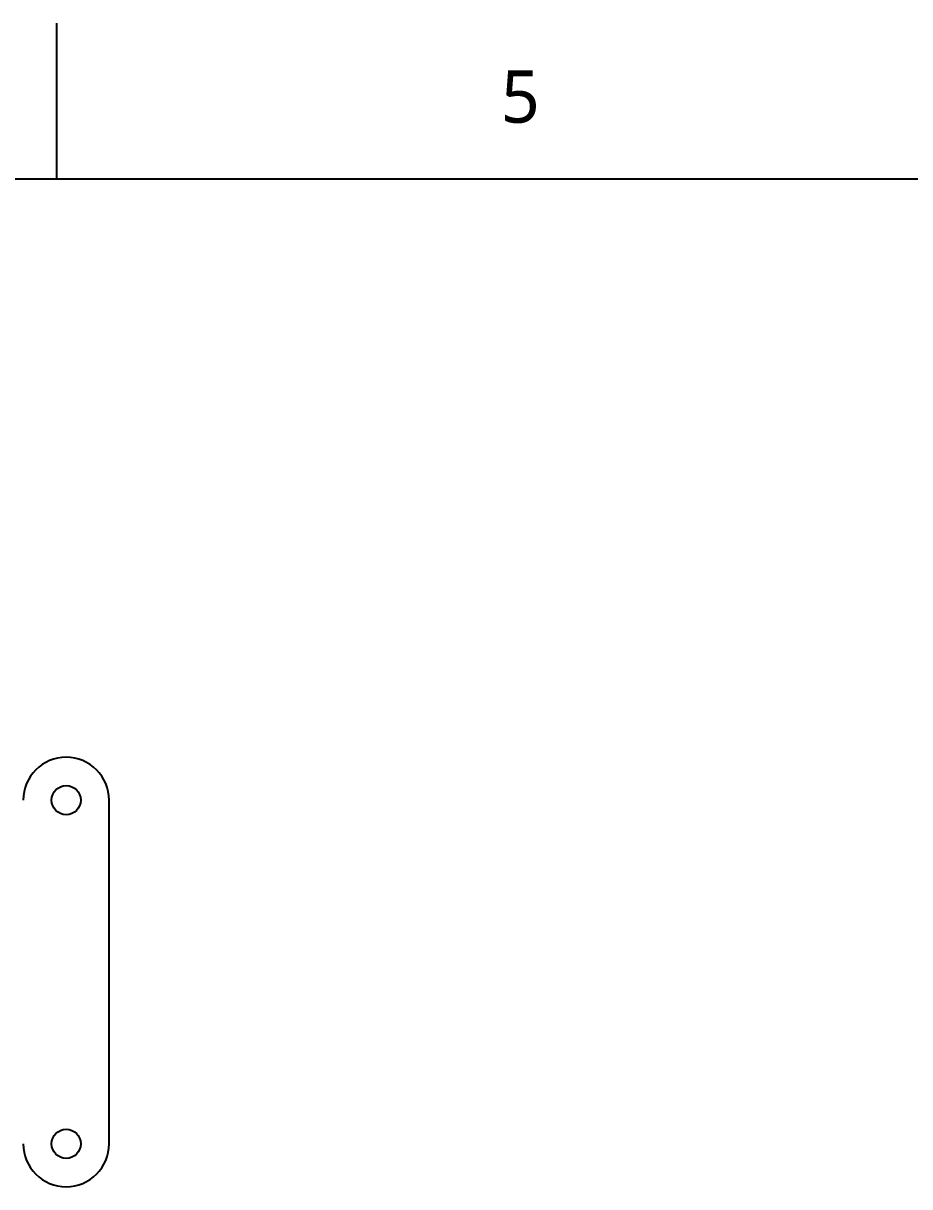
# Model space of a CAD drawing. Extents: x 0.1 to 34, y 0 to 22.
# Drawn here: x 12.63 to 16.7, y 16.63 to 21.96 of the extents above; entities that cross this region are included whole.
import ezdxf

# ---------------------------------------------------------------- set-up
doc = ezdxf.new("R2010")
doc.units = 0
doc.header["$LTSCALE"] = 0.5
doc.header["$MEASUREMENT"] = 0
for name, color, linetype in [('BORDER_FRAME', 7, 'CONTINUOUS'), ('BORDER_ZONES', 7, 'CONTINUOUS'), ('VISIBLE', 7, 'CONTINUOUS')]:
    doc.layers.add(name, color=color, linetype=linetype)
doc.styles.add('ONSHAPE-STANDARD', font='NotoSans-Regular.ttf')

msp = doc.modelspace()

# ---------------------------------------------------------------- linework, layer by layer
at = {"layer": 'BORDER_FRAME'}
msp.add_line((0.7875, 21.25), (33.2875, 21.25), dxfattribs=at)
at = {"layer": 'BORDER_ZONES'}
msp.add_line((12.7875, 21.25), (12.7875, 21.9625), dxfattribs=at)
at = {"layer": 'VISIBLE'}
msp.add_line((13.0266, 16.8273), (13.0266, 18.4021), dxfattribs=at)
for centre in [(12.8298, 18.4021), (12.8298, 16.8273)]:
    msp.add_circle(centre, 0.0669, dxfattribs=at)
for centre, start, end in [((12.8298, 18.4021), 0, 180), ((12.8298, 16.8273), 180, 0)]:
    msp.add_arc(centre, 0.1969, start, end, dxfattribs=at)

# ---------------------------------------------------------------- texts
at = {"layer": 'BORDER_ZONES', "insert": (14.9125, 21.625), "char_height": 0.24, "attachment_point": 5, "style": 'ONSHAPE-STANDARD'}
msp.add_mtext('5', dxfattribs=at)

doc.saveas('drawing.dxf')
